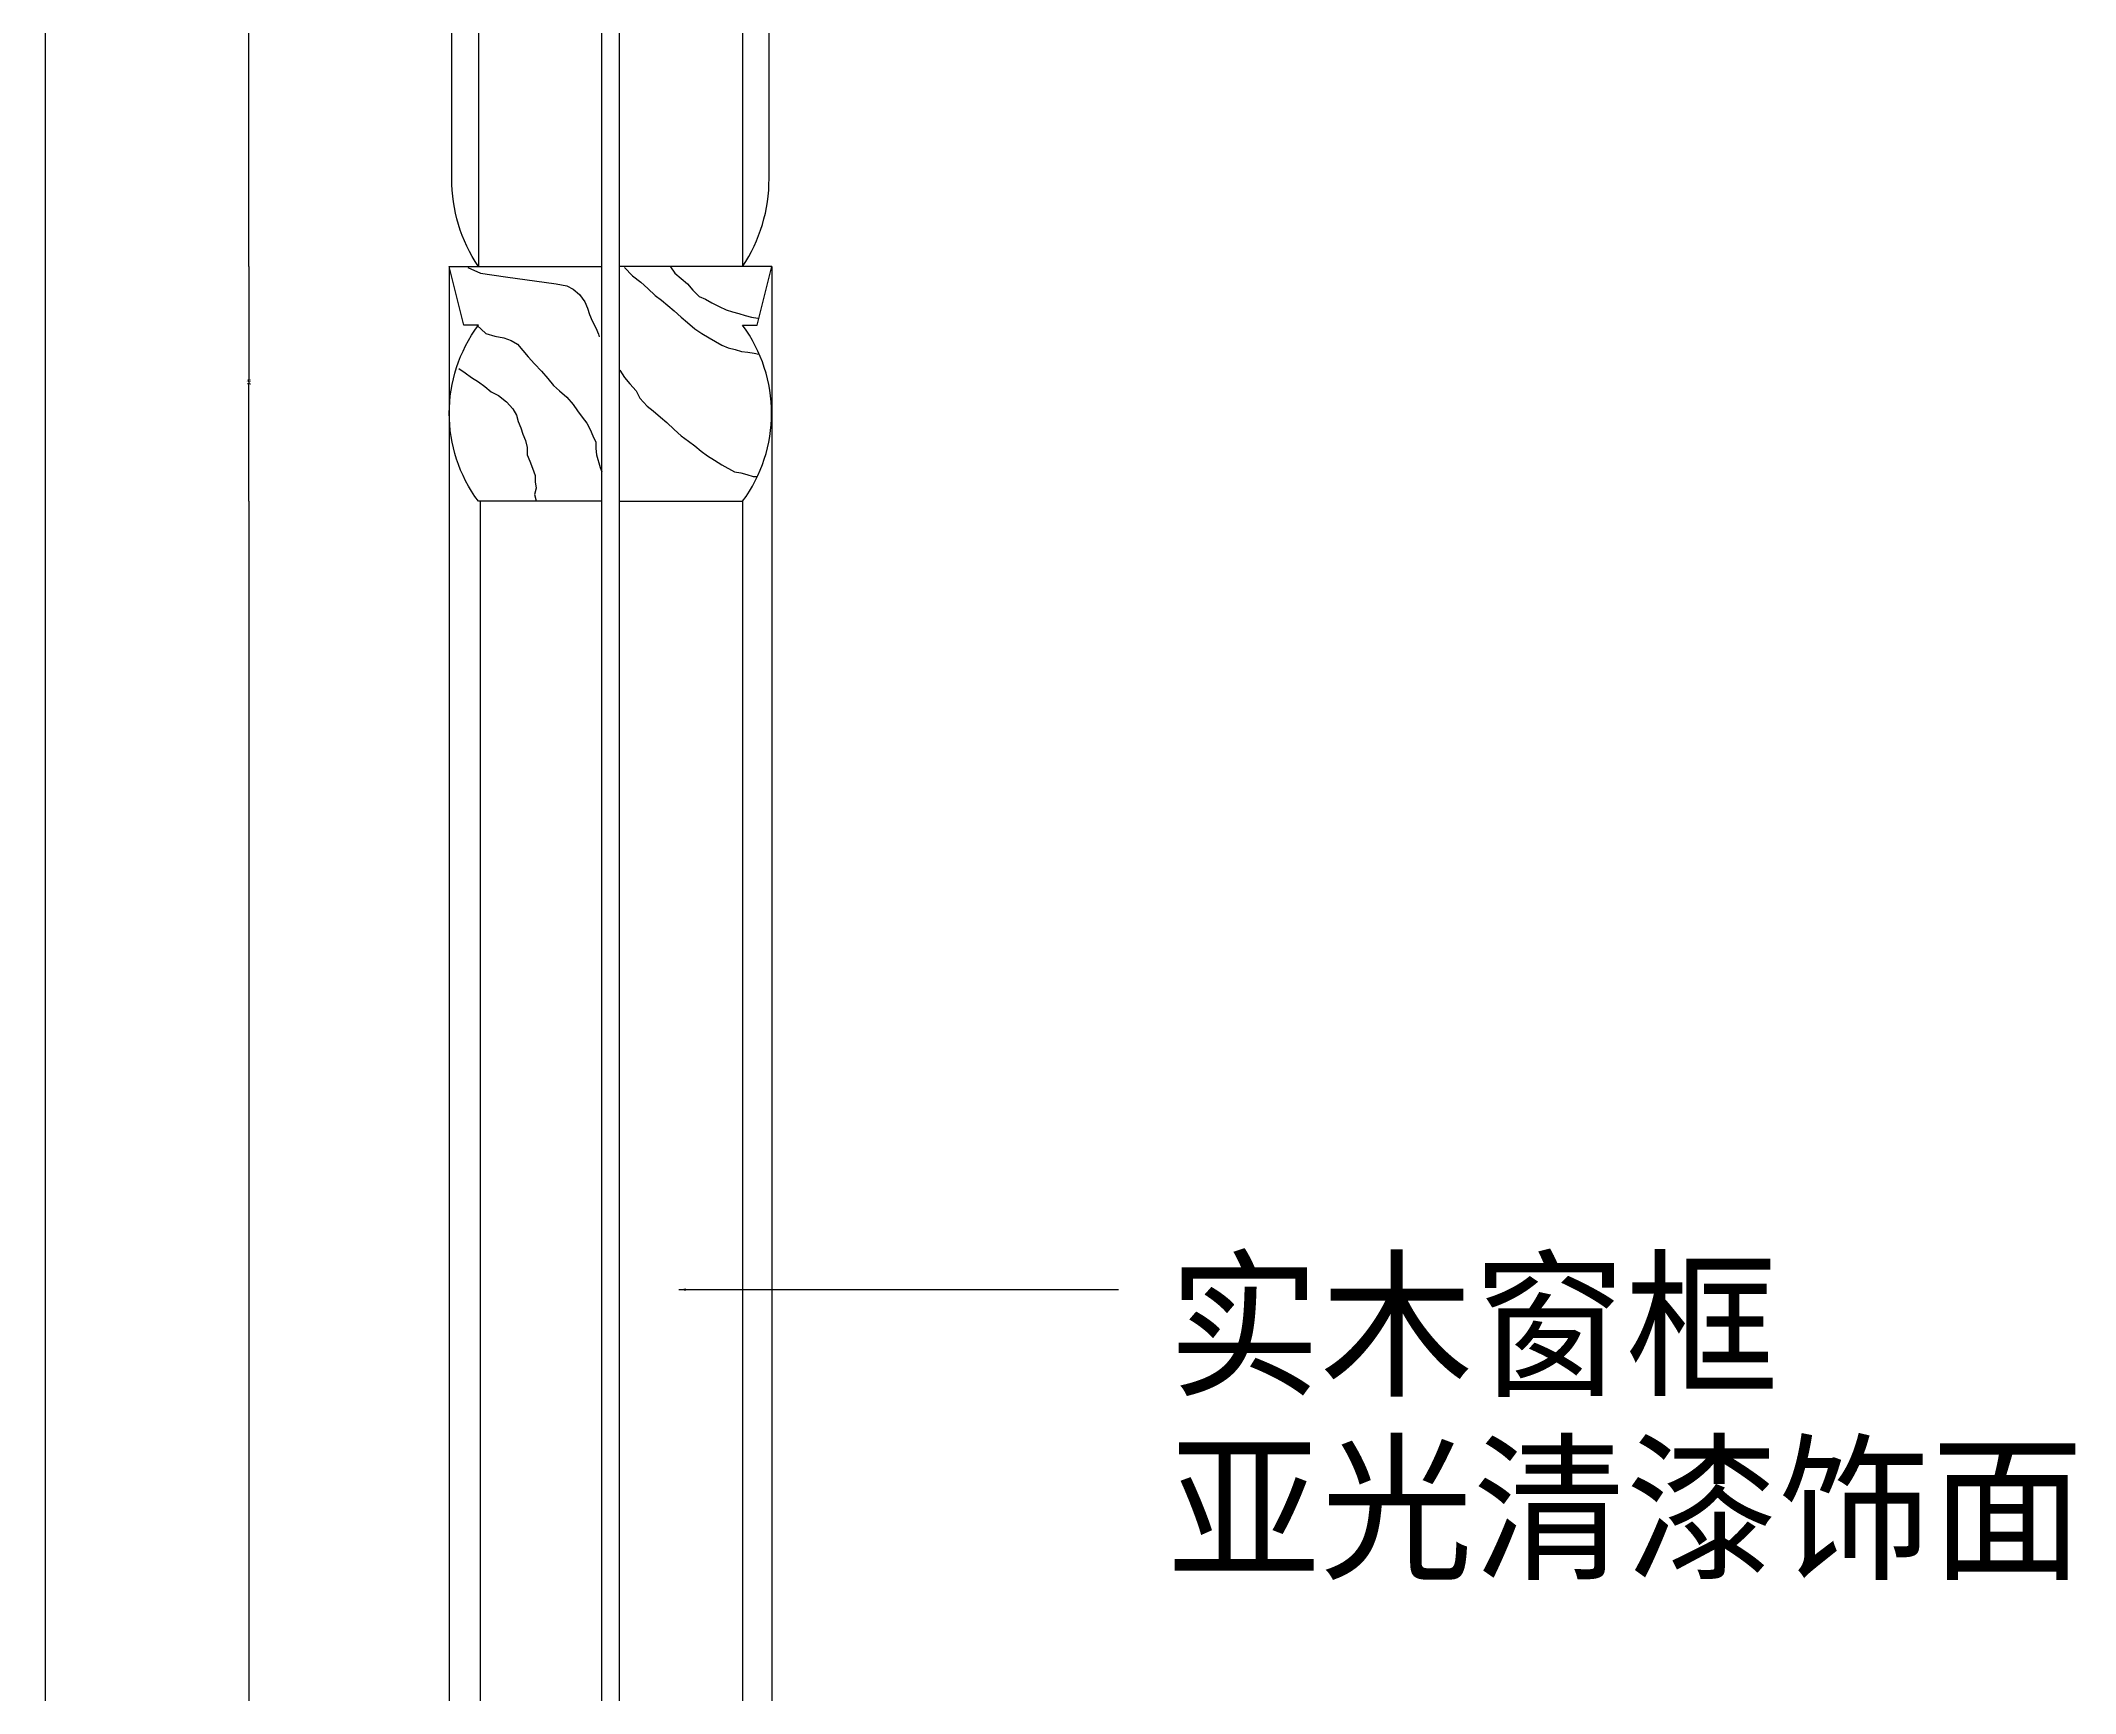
# Model space of a CAD drawing. Header units: metres. Extents: x 88 to 3581, y 92 to 4705.
# Drawn here: x 2888 to 3581, y 2513 to 3076 of the extents above; entities that cross this region are included whole.
import ezdxf

# ---------------------------------------------------------------- set-up
doc = ezdxf.new("R2010")
doc.units = ezdxf.units.M
for name, color, linetype in [('3', 3, 'Continuous'), ('4', 4, 'Continuous'), ('7', 7, 'Continuous'), ('BH', 3, 'Continuous'), ('DIM', 3, 'Continuous'), ('TEXT', 3, 'Continuous')]:
    doc.layers.add(name, color=color, linetype=linetype)
doc.dimstyles.get("Standard").update_dxf_attribs({"dimtxt": 2.5, "dimasz": 2.5, "dimexe": 1.25, "dimexo": 0.625, "dimtad": 1, "dimcen": 2.5, "dimazin": 3, "dimtfac": 1, "dimtmove": 0, "dimatfit": 3})

# ---------------------------------------------------------------- blocks, each defined once
blk = doc.blocks.new('*D1')
for p, q in [((2889.34, 3638.98), (2889.34, 2338.98)), ((2889.09, 2338.98), (2888.84, 2338.98)), ((2889.34, 1038.98), (2889.34, 2338.98)), ((2889.34, 2338.98), (2889.34, 2338.98)), ((2889.59, 2338.98), (2889.84, 2338.98))]:
    blk.add_line(p, q)
at = {"layer": 'Defpoints'}
for p in [(2889.34, 3638.98), (2889.34, 2338.98), (2889.34, 1038.98)]:
    blk.add_point(p, dxfattribs=at)
at = {"layer": 'DIM', "insert": (2889.34, 2340.105), "char_height": 1, "attachment_point": 5}
blk.add_mtext('1300', dxfattribs=at)
blk = doc.blocks.new('*D2')
for p, q in [((2958.78, 2918.98), (2958.78, 2338.98)), ((2958.53, 2338.98), (2958.28, 2338.98)), ((2958.78, 1758.98), (2958.78, 2338.98)), ((2958.78, 2338.98), (2958.78, 2338.98)), ((2959.03, 2338.98), (2959.28, 2338.98))]:
    blk.add_line(p, q)
at = {"layer": 'Defpoints'}
for p in [(2958.78, 2918.98), (2958.78, 2338.98), (2958.78, 1758.98)]:
    blk.add_point(p, dxfattribs=at)
at = {"layer": 'DIM', "insert": (2958.78, 2340.105), "char_height": 1, "attachment_point": 5}
blk.add_mtext('580', dxfattribs=at)
blk = doc.blocks.new('*D39')
for p, q in [((2958.78, 3188.98), (2958.78, 3093.98)), ((2958.53, 3093.98), (2958.28, 3093.98)), ((2958.78, 2998.98), (2958.78, 3093.98)), ((2958.78, 3093.98), (2958.78, 3093.98)), ((2959.03, 3093.98), (2959.28, 3093.98))]:
    blk.add_line(p, q)
at = {"layer": 'Defpoints'}
for p in [(2958.78, 3188.98), (2958.78, 3093.98), (2958.78, 2998.98)]:
    blk.add_point(p, dxfattribs=at)
at = {"layer": 'DIM', "insert": (2958.78, 3095.105), "char_height": 1, "attachment_point": 5}
blk.add_mtext('95', dxfattribs=at)
blk = doc.blocks.new('*D40')
for p, q in [((2958.78, 2998.98), (2958.78, 2958.98)), ((2958.53, 2958.98), (2958.28, 2958.98)), ((2958.78, 2918.98), (2958.78, 2958.98)), ((2958.78, 2958.98), (2958.78, 2958.98)), ((2959.03, 2958.98), (2959.28, 2958.98))]:
    blk.add_line(p, q)
at = {"layer": 'Defpoints'}
for p in [(2958.78, 2998.98), (2958.78, 2958.98), (2958.78, 2918.98)]:
    blk.add_point(p, dxfattribs=at)
at = {"layer": 'DIM', "insert": (2958.78, 2960.105), "char_height": 1, "attachment_point": 5}
blk.add_mtext('40', dxfattribs=at)

msp = doc.modelspace()

# ---------------------------------------------------------------- linework, layer by layer
at = {"layer": '3'}
for p, q in [((3036.93, 3188.98), (3036.93, 2998.98)), ((3126.93, 3188.98), (3126.93, 2998.98)), ((3037.56, 2918.98), (3037.56, 1758.98)), ((3126.93, 2918.98), (3126.93, 1758.98))]:
    msp.add_line(p, q, dxfattribs=at)
at = {"layer": '4'}
for p, q in [((3026.93, 2998.98), (3026.93, 1678.98)), ((3136.93, 2998.98), (3136.93, 1678.98))]:
    msp.add_line(p, q, dxfattribs=at)
for points in [[(3036.93, 2998.98, -0.15), (3027.89, 3028.98), (3027.89, 3158.98, -0.15), (3036.93, 3188.98, -0.15)], [(3126.93, 2998.98, 0.15), (3135.97, 3028.98), (3135.97, 3158.98, 0.15), (3126.93, 3188.98, 0.15)], [(3078.93, 2918.98), (3036.93, 2918.98, -0.33), (3036.93, 2978.98), (3031.93, 2978.98), (3026.93, 2998.98), (3036.93, 2998.98), (3078.93, 2998.98)], [(3084.93, 2918.98), (3126.93, 2918.98, 0.33), (3126.93, 2978.98), (3131.93, 2978.98), (3136.93, 2998.98), (3126.93, 2998.98), (3084.93, 2998.98)]]:
    msp.add_lwpolyline(points, format="xyb", dxfattribs=at)
at = {"layer": '7'}
for p, q in [((3078.93, 3638.98), (3078.93, 1098.98)), ((3084.93, 3638.98), (3084.93, 1098.98))]:
    msp.add_line(p, q, dxfattribs=at)
at = {"layer": 'BH'}
for p, q in [((3033.33, 2998.61), (3037.63, 2996.77)), ((3037.63, 2996.77), (3046.22, 2995.54)), ((3046.22, 2995.54), (3063.4, 2993.09)), ((3086.72, 2998.61), (3089.48, 2995.85)), ((3089.48, 2995.85), (3092.24, 2993.7)), ((3102.37, 2998.91), (3103.9, 2996.77)), ((3103.9, 2996.77), (3106.05, 2994.93)), ((3106.05, 2994.93), (3108.2, 2993.09)), ((3063.4, 2993.09), (3067.08, 2992.47)), ((3067.08, 2992.47), (3069.23, 2991.25)), ((3069.23, 2991.25), (3071.38, 2989.41)), ((3071.38, 2989.41), (3073.22, 2986.95)), ((3092.24, 2993.7), (3094.7, 2991.55)), ((3094.7, 2991.55), (3097.15, 2989.1)), ((3097.15, 2989.1), (3099.3, 2987.57)), ((3099.3, 2987.57), (3103.59, 2983.89)), ((3108.2, 2993.09), (3110.04, 2990.94)), ((3110.04, 2990.94), (3112.18, 2988.79)), ((3112.18, 2988.79), (3114.33, 2987.87)), ((3114.33, 2987.87), (3116.48, 2986.65)), ((3073.22, 2986.95), (3074.14, 2984.81)), ((3074.14, 2984.81), (3074.75, 2982.66)), ((3074.75, 2982.66), (3075.67, 2980.52)), ((3103.59, 2983.89), (3106.05, 2981.74)), ((3106.05, 2981.74), (3108.2, 2979.9)), ((3116.48, 2986.65), (3118.94, 2985.42)), ((3118.94, 2985.42), (3121.39, 2984.2)), ((3121.39, 2984.2), (3123.54, 2983.58)), ((3123.54, 2983.58), (3125.69, 2982.97)), ((3125.69, 2982.97), (3127.83, 2982.36)), ((3127.83, 2982.36), (3129.98, 2981.74)), ((3129.98, 2981.74), (3132.13, 2981.44)), ((3036.4, 2978.98), (3039.47, 2976.22)), ((3039.47, 2976.22), (3042.53, 2975.3)), ((3042.53, 2975.3), (3045.6, 2974.69)), ((3045.6, 2974.69), (3048.06, 2973.77)), ((3048.06, 2973.77), (3050.21, 2972.54)), ((3075.67, 2980.52), (3076.9, 2978.06)), ((3076.9, 2978.06), (3077.82, 2975.92)), ((3077.82, 2975.92), (3078.13, 2975)), ((3108.2, 2979.9), (3110.65, 2977.76)), ((3110.65, 2977.76), (3113.11, 2976.22)), ((3113.11, 2976.22), (3115.56, 2974.69)), ((3115.56, 2974.69), (3119.86, 2972.24)), ((3050.21, 2972.54), (3052.05, 2970.4)), ((3052.05, 2970.4), (3053.89, 2968.25)), ((3053.89, 2968.25), (3056.04, 2965.8)), ((3119.86, 2972.24), (3122, 2971.32)), ((3122, 2971.32), (3124.46, 2970.7)), ((3124.46, 2970.7), (3126.61, 2970.09)), ((3126.61, 2970.09), (3128.75, 2969.78)), ((3128.75, 2969.78), (3130.9, 2969.48)), ((3130.9, 2969.48), (3132.44, 2969.17)), ((3030.26, 2964.26), (3032.41, 2962.73)), ((3032.41, 2962.73), (3034.56, 2961.2)), ((3034.56, 2961.2), (3037.01, 2959.67)), ((3056.04, 2965.8), (3058.49, 2963.34)), ((3058.49, 2963.34), (3060.64, 2960.89)), ((3060.64, 2960.89), (3062.48, 2958.44)), ((3085.18, 2963.65), (3086.72, 2961.2)), ((3086.72, 2961.2), (3088.56, 2959.05)), ((3037.01, 2959.67), (3039.16, 2958.13)), ((3039.16, 2958.13), (3041.31, 2956.29)), ((3041.31, 2956.29), (3043.76, 2955.07)), ((3043.76, 2955.07), (3046.52, 2952.92)), ((3046.52, 2952.92), (3048.67, 2950.47)), ((3062.48, 2958.44), (3064.63, 2956.6)), ((3064.63, 2956.6), (3067.08, 2954.45)), ((3067.08, 2954.45), (3069.23, 2952)), ((3088.56, 2959.05), (3090.71, 2956.6)), ((3090.71, 2956.6), (3091.93, 2954.15)), ((3091.93, 2954.15), (3094.39, 2951.39)), ((3048.67, 2950.47), (3049.9, 2948.32)), ((3049.9, 2948.32), (3050.51, 2946.17)), ((3050.51, 2946.17), (3051.43, 2944.03)), ((3069.23, 2952), (3070.76, 2949.85)), ((3070.76, 2949.85), (3072.3, 2947.71)), ((3072.3, 2947.71), (3073.83, 2945.56)), ((3094.39, 2951.39), (3096.54, 2949.85)), ((3096.54, 2949.85), (3098.99, 2947.71)), ((3098.99, 2947.71), (3101.14, 2945.87)), ((3051.43, 2944.03), (3052.05, 2941.88)), ((3052.05, 2941.88), (3052.97, 2939.73)), ((3052.97, 2939.73), (3053.58, 2937.28)), ((3073.83, 2945.56), (3075.06, 2943.41)), ((3075.06, 2943.41), (3075.98, 2941.27)), ((3075.98, 2941.27), (3076.9, 2939.12)), ((3076.9, 2939.12), (3076.9, 2936.98)), ((3101.14, 2945.87), (3103.59, 2943.41)), ((3103.59, 2943.41), (3106.05, 2941.27)), ((3106.05, 2941.27), (3108.5, 2939.43)), ((3108.5, 2939.43), (3110.65, 2937.9)), ((3053.58, 2937.28), (3053.58, 2934.83)), ((3053.58, 2934.83), (3054.5, 2932.68)), ((3054.5, 2932.68), (3055.42, 2930.23)), ((3076.9, 2936.98), (3077.21, 2934.83)), ((3077.21, 2934.83), (3078.43, 2930.54)), ((3110.65, 2937.9), (3112.8, 2936.06)), ((3112.8, 2936.06), (3114.95, 2934.52)), ((3114.95, 2934.52), (3117.4, 2932.99)), ((3117.4, 2932.99), (3119.86, 2931.46)), ((3055.42, 2930.23), (3056.34, 2927.78)), ((3056.34, 2927.78), (3056.34, 2925.63)), ((3056.34, 2925.63), (3056.65, 2923.48)), ((3078.43, 2930.54), (3079.05, 2929)), ((3119.86, 2931.46), (3124.15, 2929)), ((3124.15, 2929), (3126.3, 2928.7)), ((3126.3, 2928.7), (3128.45, 2928.08)), ((3128.45, 2928.08), (3130.59, 2927.47)), ((3130.59, 2927.47), (3131.82, 2927.47)), ((3056.65, 2923.48), (3056.04, 2921.34)), ((3056.04, 2921.34), (3056.65, 2919.19)), ((3056.65, 2919.19), (3056.96, 2919.19))]:
    msp.add_line(p, q, dxfattribs=at)

# ---------------------------------------------------------------- texts
at = {"layer": 'TEXT'}
for s, p in [('实木窗框', (3271.84, 2618.26)), ('亚光清漆饰面', (3271.84, 2555.73))]:
    msp.add_text(s, height=40, dxfattribs=at).set_placement(p)

# ---------------------------------------------------------------- dimensions: what is measured, and where the dimension line sits
at = {"layer": 'DIM'}
for base, p1, p2, text, picture, middle in [((2889.34, 2338.98), (2889.34, 3638.98), (2889.34, 1038.98), '1300', '*D1', (2889.34, 2340.105)), ((2958.78, 3093.98), (2958.78, 3188.98), (2958.78, 2998.98), '95', '*D39', (2958.78, 3095.105)), ((2958.78, 2958.98), (2958.78, 2998.98), (2958.78, 2918.98), '40', '*D40', (2958.78, 2960.105)), ((2958.78, 2338.98), (2958.78, 2918.98), (2958.78, 1758.98), '580', '*D2', (2958.78, 2340.105))]:
    dim = msp.add_linear_dim(base=base, p1=p1, p2=p2, text=text, dimstyle='Standard', dxfattribs=at)
    dim.commit()
    dim.dimension.update_dxf_attribs({"geometry": picture, "text_midpoint": middle})

# ---------------------------------------------------------------- leaders
msp.add_leader([(3105.2, 2650.33), (3255.02, 2650.33)], dimstyle='Standard', dxfattribs=at)

doc.saveas('drawing.dxf')
